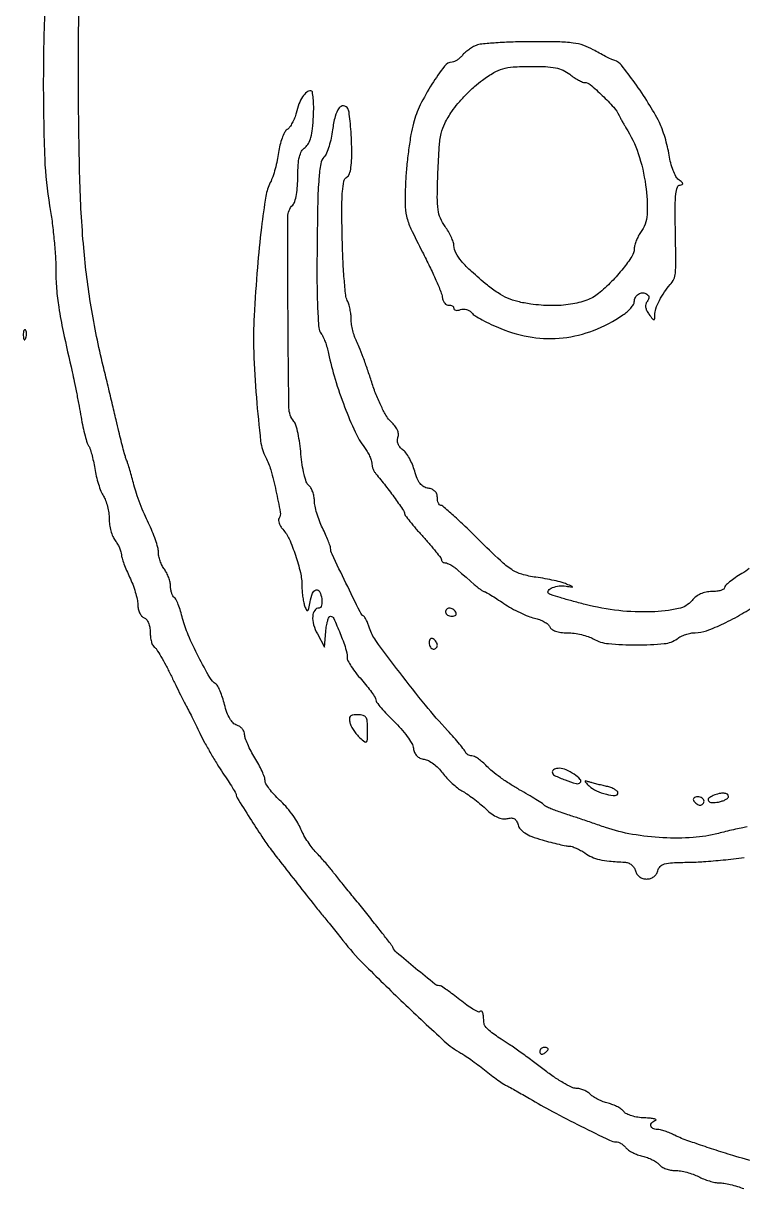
# Model space of a CAD drawing. Extents: x 166 to 1835, y 45 to 1905.
# Drawn here: x 1140.1 to 1315.4, y 944.6 to 1228.4 of the extents above; entities that cross this region are included whole.
import ezdxf

# ---------------------------------------------------------------- set-up
doc = ezdxf.new("R2010")
doc.units = 0

msp = doc.modelspace()

# ---------------------------------------------------------------- linework, layer by layer
for points in [[(1319.226579, 950.904087, -0.010378), (1313, 952.658845, -0.004455), (1308.402356, 954.103043, -0.005327), (1304.098427, 955.548066, -0.00462), (1300.49856, 956.836935, -0.0346), (1298.845708, 957.579468, 0.02203), (1297.712383, 958.123217, 0.020183), (1296.502375, 958.582719, 0.020654), (1295.389257, 958.904328, 0.060063), (1294.595708, 959, -0.11298), (1293.528887, 959.244175, -0.24537), (1293.041337, 959.899618, -0.244495), (1293.299832, 960.676373, -0.112523), (1294.237163, 961.245721, 0.575651), (1294.272054, 961.41404, 0.132961), (1293.940278, 961.580978, 0.030493), (1292.941944, 961.722517, 0.010574), (1291.489197, 961.807925, -0.030216), (1289.890192, 961.965115, -0.033697), (1288.380353, 962.311907, -0.035889), (1287.153467, 962.780568, -0.125041), (1286.502034, 963.313227, 0.080145), (1285.91852, 963.883894, 0.03085), (1284.95105, 964.480574, 0.029578), (1283.801728, 965.010213, 0.032157), (1282.629201, 965.383727, -0.030696), (1281.42372, 965.763864, -0.024434), (1280.175576, 966.314828, -0.025047), (1279.066537, 966.941958, -0.055224), (1278.307772, 967.549371, 0.058108), (1277.60564, 968.104853, 0.038953), (1276.694435, 968.573878, 0.039069), (1275.726233, 968.894083, 0.060398), (1274.852615, 969, -0.116189), (1273.730472, 969.26433, -0.016643), (1271.640215, 970.395313, -0.018161), (1269.220407, 971.931236, -0.014607), (1266.731654, 973.75, 0.005681), (1264.092634, 975.751804, 0.004613), (1261.22, 977.839062, 0.004663), (1258.536592, 979.713771, 0.012073), (1256.55761, 981, -0.019684), (1254.996518, 982.048759, -0.02575), (1253.662548, 983.132812, -0.024973), (1252.672928, 984.119338, -0.165794), (1252.4, 984.75, 0.00723), (1252.217028, 986.684788, 0.056603), (1252.018415, 987.565377, 0.262758), (1251.736784, 987.813375, 0.253606), (1251.371599, 987.704932, -0.317398), (1250.918805, 987.626873, -0.021124), (1249.686817, 988.278008, -0.024309), (1248.183295, 989.25675, -0.015204), (1246.518607, 990.538266, 0.008183), (1244.845009, 991.864477, 0.011641), (1243.31226, 992.983115, 0.007776), (1242.006356, 993.860581, 0.145024), (1241.535788, 994, -0.170139), (1240.417348, 994.391925, -0.003394), (1235.669612, 998.23822, -0.004479), (1231.0806, 1002.077163, -0.115533), (1230.125797, 1003.372609, 0.062128), (1229.781535, 1003.961237, 0.00162), (1227.920517, 1006.37631, 0.003397), (1225.702967, 1009.195099, 0.002313), (1223.143937, 1012.372609, -0.000317), (1220.50269, 1015.625549, -0.000385), (1218.031325, 1018.678021, -0.000324), (1215.955223, 1021.249746, -0.002678), (1215.01814, 1022.424908, 0.008968), (1214.276825, 1023.330945, 0.004145), (1213.282205, 1024.483534, 0.004104), (1212.216521, 1025.678053, 0.005689), (1211.240429, 1026.729934, -0.031211), (1210.271568, 1027.887187, -0.017043), (1209.224955, 1029.415259, -0.016926), (1208.26351, 1031.046432, -0.025749), (1207.552257, 1032.529173, 0.041233), (1206.752137, 1034.072846, 0.02011), (1205.497021, 1035.904175, 0.019796), (1204.030259, 1037.715641, 0.027014), (1202.561829, 1039.217222, -0.021071), (1201.197834, 1040.57926, -0.025627), (1200.044782, 1041.968562, -0.025558), (1199.212636, 1043.210345, -0.134779), (1198.994877, 1043.993075, 0.087972), (1198.845892, 1044.816995, 0.016767), (1198.267556, 1046.232341, 0.017416), (1197.469616, 1047.858082, 0.015236), (1196.526086, 1049.5, -0.016502), (1195.580707, 1051.154819, -0.018087), (1194.776953, 1052.819267, -0.017807), (1194.195242, 1054.283799, -0.081161), (1194.03121, 1055.182612, 0.10065), (1193.877946, 1055.870666, 0.070055), (1193.454152, 1056.547112, 0.066861), (1192.835136, 1057.109741, 0.074351), (1192.110584, 1057.464902, -0.123373), (1191.237601, 1058.003545, -0.058272), (1190.424758, 1059.059481, -0.046229), (1189.703439, 1060.563312, -0.027049), (1189.111132, 1062.472934, 0.015074), (1188.619879, 1064.201994, 0.019602), (1188.061294, 1065.750655, 0.017588), (1187.509428, 1066.984658, 0.141308), (1187.095989, 1067.440676, -0.125456), (1185.515732, 1069.078165, -0.011293), (1182.784024, 1074.133415, -0.015638), (1180.271286, 1079.449227, -0.040927), (1178.90989, 1083.443581, 0.014045), (1178.403162, 1085.241176, 0.018572), (1177.835929, 1086.84478, 0.016153), (1177.280529, 1088.124635, 0.144873), (1176.877005, 1088.576015, -0.130782), (1176.537454, 1088.935324, -0.044033), (1176.248278, 1089.602417, -0.040246), (1176.045098, 1090.430605, -0.03642), (1175.968197, 1091.309017, 0.05279), (1175.850037, 1092.288973, 0.030694), (1175.514453, 1093.426606, 0.03039), (1175.03284, 1094.537802, 0.044484), (1174.468197, 1095.44113, -0.046052), (1173.905867, 1096.347049, -0.031207), (1173.431283, 1097.466148, -0.03148), (1173.106146, 1098.615192, -0.053254), (1173, 1099.608968, 0.065417), (1172.846366, 1100.778215, 0.016908), (1172.292261, 1102.601029, 0.016909), (1171.512919, 1104.654481, 0.016497), (1170.590675, 1106.667838, -0.014917), (1169.584799, 1108.845582, -0.009856), (1168.554201, 1111.402428, -0.009922), (1167.649934, 1113.929794, -0.01891), (1167.041303, 1116, 0.004761), (1166.558352, 1117.832818, 0.005064), (1166.050025, 1119.61875, 0.004831), (1165.5823, 1121.146541, 0.023234), (1165.267658, 1122, -0.028978), (1164.949212, 1122.895315, -0.004691), (1164.448221, 1124.675, -0.005164), (1163.89907, 1126.784302, -0.004521), (1163.367821, 1129, 0.001498), (1162.710297, 1131.817375, 0.000489), (1161.724031, 1135.96875, 0.000488), (1160.619785, 1140.576675, 0.00055), (1159.550064, 1145, -0.018529), (1156.617197, 1159.370263, -0.01931), (1154.804238, 1173.7219, -0.01529), (1153.840122, 1190.778434, -0.006242), (1153.528892, 1214, -0.003842), (1153.702078, 1239.58957, -0.02243)], [(1145.283566, 1231.582732, 0.009052), (1144.956436, 1213.517024, 0.009271), (1145.292789, 1195.376292, 0.034333), (1146.5, 1184, -0.011588), (1147.073587, 1180.235009, -0.007948), (1147.557077, 1175.940625, -0.008015), (1147.890807, 1171.787754, -0.016086), (1147.996018, 1168.5, 0.01893), (1148.173518, 1163.791172, 0.020672), (1148.70707, 1159.246685, 0.013258), (1149.809202, 1153.348337, 0.003079), (1151.984587, 1143.5, -0.00469), (1152.494447, 1141.155953, -0.0024), (1153.092368, 1138.20625, -0.002385), (1153.679282, 1135.161473, -0.003586), (1154.159422, 1132.5, 0.009177), (1154.614554, 1130.129185, 0.011797), (1155.124079, 1127.96875, 0.009708), (1155.624564, 1126.192323, 0.09364), (1155.985672, 1125.5, -0.086927), (1156.332945, 1124.855286, -0.013716), (1156.750653, 1123.471875, -0.014871), (1157.153737, 1121.796199, -0.012505), (1157.483032, 1120, 0.019907), (1157.85758, 1118.114703, 0.01724), (1158.396275, 1116.171273, 0.017583), (1159.007354, 1114.443987, 0.047473), (1159.596097, 1113.285183, -0.052633), (1160.134809, 1112.197268, -0.026815), (1160.587604, 1110.738653, -0.026308), (1160.897282, 1109.168875, -0.035557), (1161, 1107.726313, 0.03784), (1161.107823, 1106.303615, 0.029928), (1161.431283, 1104.794368, 0.030782), (1161.904688, 1103.423482, 0.063462), (1162.468197, 1102.44113, -0.030628), (1163.035011, 1101.587808, -0.026447), (1163.52442, 1100.629582, -0.027329), (1163.87494, 1099.711403, -0.066659), (1164.002128, 1099, 0.063466), (1164.143847, 1098.177153, 0.012778), (1164.616119, 1096.765625, 0.013304), (1165.25552, 1095.141407, 0.012086), (1166, 1093.5, -0.021878), (1166.742161, 1091.774686, -0.018686), (1167.374539, 1089.898615, -0.019097), (1167.820742, 1088.147917, -0.049674), (1167.966069, 1086.856989, 0.052388), (1168.090463, 1085.803354, 0.055692), (1168.430658, 1084.821278, 0.062327), (1168.923044, 1084.051785, 0.128364), (1169.5, 1083.638374, -0.135417), (1170.094271, 1083.19996, -0.066601), (1170.575425, 1082.384366, -0.056393), (1170.893364, 1081.308417, -0.043691), (1171, 1080.090402, 0.031418), (1171.074451, 1078.90674, 0.037126), (1171.297095, 1077.807552, 0.040359), (1171.621423, 1076.931959, 0.146487), (1172.011386, 1076.492963, -0.1129), (1172.546635, 1075.965129, -0.008723), (1173.607591, 1074.234973, -0.011587), (1174.80135, 1072.098117, -0.008579), (1176.025031, 1069.683946, 0.00132), (1177.235999, 1067.206311, 0.001573), (1178.39176, 1064.875909, 0.001358), (1179.377971, 1062.916325, 0.010219), (1179.866044, 1062, -0.009922), (1180.331267, 1061.127825, -0.001768), (1181.16271, 1059.477291, -0.00191), (1182.122964, 1057.535631, -0.001722), (1183.1024, 1055.518437, 0.012241), (1184.254647, 1053.267123, 0.006985), (1185.750392, 1050.602492, 0.006973), (1187.331381, 1047.961517, 0.011472), (1188.75, 1045.778692, -0.005388), (1189.995314, 1043.912625, -0.007929), (1191.045312, 1042.244683, -0.004234), (1191.894099, 1040.820686, -0.133039), (1192, 1040.429723, 0.14141), (1192.190718, 1039.768864, 0.001019), (1195.301758, 1034.849982, 0.004166), (1198.233239, 1030.319664, 0.014938), (1200.21457, 1027.5, 0.004773), (1202.636467, 1024.326975, 0.001008), (1206.926864, 1018.838717, 0.00088), (1211.236583, 1013.368452, 0.006866), (1213.284234, 1010.850639, -0.002971), (1214.311856, 1009.606986, -0.001533), (1215.583494, 1008.039481, -0.001523), (1216.881505, 1006.419327, -0.002307), (1218, 1005.001116, 0.030536), (1223.036078, 999.307951, 0.00616), (1232.710613, 989.866779, 0.004503), (1242.701361, 980.524567, 0.060744), (1246.762842, 977.615711, -0.025011), (1247.68401, 977.050697, -0.005873), (1249.16471, 976.011509, -0.006037), (1250.841177, 974.774303, -0.005903), (1252.5, 973.487826, 0.006781), (1254.141411, 972.219464, 0.007462), (1255.765625, 971.036707, 0.007016), (1257.181264, 970.067281, 0.037138), (1258, 969.606971, -0.015194), (1258.823995, 969.190149, -0.00321), (1260.234375, 968.410241, -0.003359), (1261.858592, 967.484021, -0.003181), (1263.5, 966.519332, 0.012162), (1269.039164, 963.396326, 0.006564), (1276.001428, 959.807648, 0.002623), (1282.989375, 956.366736, 0.113561), (1284.583254, 956, -0.094502), (1285.117593, 955.898098, -0.042279), (1285.760894, 955.578257, -0.03985), (1286.404135, 955.113619, -0.04324), (1286.946653, 954.564279, 0.071332), (1287.604675, 953.968675, 0.030556), (1288.628835, 953.365662, 0.02946), (1289.816956, 952.846243, 0.034271), (1291, 952.5, -0.034271), (1292.183044, 952.153757, -0.02946), (1293.371165, 951.634338, -0.030556), (1294.395325, 951.031325, -0.071332), (1295.053347, 950.435721, 0.089615), (1295.70808, 949.885008, 0.043109), (1296.706578, 949.421743, 0.040893), (1297.862793, 949.106107, 0.046222), (1299.008138, 949, -0.042135), (1300.272856, 948.893233, -0.022761), (1301.801072, 948.561185, -0.022515), (1303.337298, 948.078406, -0.032815), (1304.635693, 947.506161, 0.027168), (1305.895752, 946.933746, 0.021432), (1307.313603, 946.449327, 0.021903), (1308.672651, 946.113044, 0.049041), (1309.729764, 946.006161, -0.042607), (1310.843022, 945.908025, -0.015067), (1312.412041, 945.584707, -0.01483), (1314.122742, 945.12411, -0.016882), (1315.729764, 944.580077, 0.02874)], [(1316.5, 1032.704116, 0.007983), (1315.067933, 1032.422911, 0.003643), (1313.20625, 1032.012176, 0.003606), (1311.250718, 1031.550907, 0.004957), (1309.5, 1031.106167, -0.047902), (1303.325971, 1030.091085, -0.029988), (1295.997223, 1030.037839, -0.029576), (1288.541833, 1030.875038, -0.039826), (1281.964886, 1032.558396, 0.000507), (1278.850216, 1033.622343, 0.000475), (1275.664685, 1034.703519, 0.000472), (1272.835783, 1035.657687, 0.001629), (1271, 1036.268302, -0.010502), (1269.623116, 1036.753578, -0.01354), (1268.38125, 1037.259606, -0.011326), (1267.373464, 1037.72995, -0.105826), (1267, 1038.025939, 0.078196), (1266.598191, 1038.381904, 0.003494), (1265.024735, 1039.372576, 0.005806), (1263.129738, 1040.517035, 0.004113), (1260.977821, 1041.759078, -0.014278), (1258.687465, 1043.143837, -0.01247), (1256.372154, 1044.718636, -0.012636), (1254.350661, 1046.247425, -0.035975), (1253.053507, 1047.443045, 0.023659), (1252.04269, 1048.421827, 0.027555), (1250.992058, 1049.248894, 0.028221), (1250.04116, 1049.838943, 0.125387), (1249.409019, 1050, -0.068673), (1248.909167, 1050.068978, -0.064026), (1248.433691, 1050.271205, -0.06824), (1248.053369, 1050.570222, -0.105834), (1247.833333, 1050.923251, 0.080771), (1247.524451, 1051.478491, 0.005856), (1246.417072, 1052.846279, 0.008074), (1245.044109, 1054.448693, 0.006018), (1243.480102, 1056.173251, -0.015834), (1238.104073, 1062.340193, -0.008395), (1231.81873, 1070.297653, -0.005117), (1225.973471, 1078.123759, -0.082285), (1224.493186, 1081.059131, 0.017826), (1224.151277, 1082.030249, 0.020468), (1223.754804, 1082.92987, 0.020057), (1223.360627, 1083.65807, 0.100431), (1223.050638, 1084, -0.119646), (1222.1664, 1085.053061, -0.001911), (1218.710271, 1092.090768, -0.002182), (1215.342731, 1099.092358, -0.101667), (1214.966069, 1100.622885, 0.078812), (1214.85922, 1101.161135, 0.007483), (1214.374539, 1102.417348, 0.009414), (1213.742423, 1103.904055, 0.007283), (1213, 1105.5, -0.021761), (1212.257842, 1107.224185, -0.018646), (1211.625461, 1109.096844, -0.019054), (1211.179141, 1110.842755, -0.049856), (1211.033931, 1112.127555, 0.045612), (1210.920183, 1113.216571, 0.040205), (1210.609337, 1114.31576, 0.042331), (1210.161766, 1115.265035, 0.08845), (1209.636152, 1115.887004, -0.136587), (1209.064134, 1116.71143, -0.023222), (1208.514444, 1118.562598, -0.023347), (1208.051862, 1120.898203, -0.017187), (1207.750524, 1123.519176, 0.014983), (1207.46394, 1126.112495, 0.017988), (1207.034171, 1128.529126, 0.01689), (1206.535529, 1130.517201, 0.103669), (1206.044588, 1131.446275, -0.171345), (1204.822563, 1134.759737, -0.002086), (1204.596273, 1157.93925, -0.001875), (1204.55334, 1181.266097, -0.19831), (1205.75, 1184.148976, 0.126886), (1206.245969, 1184.9905, 0.025829), (1206.641133, 1186.689703, 0.02511), (1206.910663, 1188.80665, 0.019109), (1207, 1191.143296, -0.015329), (1207.087243, 1193.988344, -0.045531), (1207.383055, 1195.915472, -0.06892), (1207.918797, 1197.253176, -0.103079), (1208.75, 1198.193296, 0.10884), (1209.581639, 1199.155792, 0.057545), (1210.170925, 1200.62775, 0.039462), (1210.570368, 1202.739365, 0.014727), (1210.807557, 1205.75, 0.014029), (1210.858155, 1208.146235, 0.023286), (1210.75008, 1210.164062, 0.019828), (1210.53337, 1211.704944, 0.3626), (1210.180002, 1212, 0.174457), (1209.147759, 1211.62853, 0.073657), (1208.147959, 1210.517772, 0.055508), (1207.260496, 1208.791778, 0.03221), (1206.571592, 1206.561766, -0.035109), (1206.19158, 1205.356444, -0.031102), (1205.633627, 1204.164438, -0.032423), (1204.992967, 1203.153372, -0.077607), (1204.367374, 1202.52668, 0.114819), (1203.750901, 1201.810601, 0.031415), (1203.140116, 1200.440459, 0.030022), (1202.625054, 1198.754556, 0.027304), (1202.295907, 1196.964914, -0.019978), (1201.972197, 1195.047401, -0.015211), (1201.470754, 1192.976916, -0.015451), (1200.880705, 1191.062207, -0.034485), (1200.289309, 1189.65863, 0.077148), (1199.200904, 1186.30391, 0.009597), (1198.123624, 1178.689187, 0.010231), (1197.136162, 1168.934657, 0.005953), (1196.330551, 1157.195757, 0.022999), (1196.236712, 1148.363274, 0.011628), (1196.888899, 1137.250564, 0.008021), (1197.931504, 1126.636962, 0.09464), (1199.161418, 1122.698389, -0.054488), (1200.387204, 1119.651807, -0.014558), (1201.654511, 1114.573257, -0.008764), (1202.696928, 1109.374961, -0.185576), (1202.409784, 1107.854028, 0.157822), (1202.287717, 1107.356322, 0.064562), (1202.428663, 1106.666312, 0.055138), (1202.787672, 1105.904919, 0.045728), (1203.324618, 1105.186987, -0.077967), (1204.870149, 1102.817332, -0.024457), (1206.420171, 1098.861075, -0.025115), (1207.603975, 1094.653871, -0.054923), (1207.985447, 1091.331787, 0.019417), (1208.043986, 1089.984507, 0.01603), (1208.207975, 1088.55615, 0.016329), (1208.443572, 1087.254219, 0.041033), (1208.722554, 1086.331787, 0.0326), (1209.126476, 1085.475785, 0.486889), (1209.409424, 1085.430553, 0.154375), (1209.66414, 1085.878768, 0.008309), (1209.982375, 1087.5, -0.048219), (1210.575037, 1089.612059, -0.240065), (1211.465257, 1090.408169, -0.366534), (1212.309784, 1090.006221, -0.070829), (1212.819551, 1088.25, -0.040293), (1212.871786, 1087.388176, -0.064679), (1212.762481, 1086.660938, -0.091459), (1212.519556, 1086.171576, -0.236152), (1212.17654, 1086, 0.245998), (1211.108391, 1085.440624, 0.135729), (1210.609569, 1084.013029, 0.086699), (1210.831693, 1081.937636, 0.055283), (1211.757077, 1079.686655), (1213.5, 1076.5), (1213.810365, 1080.25, -0.02003), (1213.98749, 1081.687143, -0.031539), (1214.26567, 1082.898438, -0.032763), (1214.593783, 1083.785442, -0.295962), (1214.924507, 1084, -0.294388), (1215.73345, 1083.47852, -0.009924), (1217.303338, 1079.824081, -0.016894), (1218.646894, 1076.167418, -0.079617), (1219.000782, 1073.966567, 0.124394), (1219.202723, 1073.169216, 0.019917), (1220.02923, 1071.775881, 0.020984), (1221.160955, 1070.181154, 0.017033), (1222.500782, 1068.568347, -0.011591), (1223.841045, 1066.990271, -0.015708), (1224.972105, 1065.500874, -0.012631), (1225.831255, 1064.225511, -0.142851), (1226, 1063.64693, 0.165571), (1226.197287, 1063.067485, 0.011442), (1227.29777, 1061.704427, 0.015305), (1228.72551, 1060.117695, 0.010862), (1230.417941, 1058.424034, -0.021703), (1232.133415, 1056.631227, -0.023653), (1233.635654, 1054.745409, -0.023996), (1234.758323, 1053.022028, -0.097497), (1235.167941, 1051.845451, 0.065869), (1235.457616, 1050.807622, 0.092728), (1235.989896, 1050.010346, 0.094249), (1236.766957, 1049.468096, 0.070203), (1237.773789, 1049.177332, -0.087642), (1238.803561, 1048.840865, -0.037251), (1240.033601, 1048.060912, -0.035389), (1241.254101, 1047.011173, -0.038833), (1242.273789, 1045.829863, 0.027508), (1243.309008, 1044.574217, 0.02042), (1244.580425, 1043.302577, 0.020769), (1245.882973, 1042.198493, 0.043105), (1247, 1041.473926, -0.027958), (1248.183222, 1040.756319, -0.011402), (1249.710999, 1039.656654, -0.01124), (1251.303015, 1038.39755, -0.014088), (1252.718295, 1037.156724, 0.026022), (1254.288128, 1035.845297, 0.053357), (1255.663675, 1035.025782, 0.07029), (1256.896176, 1034.657524, 0.101793), (1258.027375, 1034.71741, -0.057673), (1259.044553, 1034.861334, -0.139711), (1259.77269, 1034.67364, -0.139644), (1260.29271, 1034.130218, -0.057595), (1260.665224, 1033.172182, 0.118326), (1261.228095, 1032.120295, 0.072096), (1262.311428, 1031.207887, 0.049293), (1264.012088, 1030.370559, 0.019026), (1266.510052, 1029.540101, 0.006356), (1268.639125, 1028.950409, 0.007652), (1270.655088, 1028.452405, 0.006652), (1272.360967, 1028.08243, 0.050109), (1273.181401, 1028, -0.079817), (1273.868786, 1027.889567, -0.024752), (1274.848726, 1027.511641, -0.02405), (1275.918968, 1026.973812, -0.024318), (1276.928535, 1026.337502, 0.047536), (1278.646185, 1025.363117, 0.048622), (1280.504156, 1024.73947, 0.034292), (1282.943379, 1024.350541, 0.010775), (1286.633369, 1024.099193, -0.079487), (1287.516968, 1023.915379, -0.076403), (1288.312501, 1023.463836, -0.077316), (1288.928085, 1022.800006, -0.084602), (1289.289749, 1022, 0.081738), (1289.65674, 1021.175751, 0.088494), (1290.260753, 1020.538379, 0.086247), (1291.061987, 1020.13774, 0.07303), (1292, 1020, 0.07303), (1292.938013, 1020.13774, 0.086247), (1293.739247, 1020.538379, 0.088494), (1294.34326, 1021.175751, 0.081738), (1294.710251, 1022, -0.131857), (1295.313352, 1023.058291, -0.131952), (1296.365137, 1023.672049, -0.055789), (1298.301023, 1023.973302, -0.00776), (1302.366631, 1024.084705, 0.015176), (1305.866097, 1024.232551, 0.006104), (1310.635823, 1024.637903, 0.006034), (1315.766041, 1025.199618, 0.007599)], [(1317.016958, 1095.622511, -0.035758), (1315.25, 1094.408569, 0.015634), (1313.621929, 1093.38389, 0.022245), (1312.248437, 1092.366607, 0.019288), (1311.215697, 1091.459825, 0.205752), (1311, 1090.957846, -0.265848), (1310.789068, 1090.589169, -0.057771), (1310.092398, 1090.281367, -0.045826), (1309.094051, 1090.069591, -0.029369), (1307.910293, 1090, 0.050267), (1306.492433, 1089.857095, 0.054678), (1305.17325, 1089.434311, 0.056557), (1304.015737, 1088.752386, 0.061265), (1303.074888, 1087.844156, -0.175056), (1299.773725, 1085.849432, -0.039951), (1293.186374, 1085.074651, -0.03775), (1285.204031, 1085.380076, -0.033507), (1277.025775, 1086.87416, -0.004412), (1273.788023, 1087.723383, -0.006545), (1270.968291, 1088.529398, -0.003211), (1268.596576, 1089.257696, -0.120843), (1268.120324, 1089.546343, -0.387638), (1268.087447, 1090.263831, -0.119302), (1269.036867, 1090.969973, -0.071453), (1270.689056, 1091.408343, -0.076166), (1272.360698, 1091.349224, 0.001094), (1273.824447, 1091.074994, 0.387868), (1273.911753, 1091.129366, 0.369788), (1273.867201, 1091.225344, 0.001069), (1272.5, 1091.845232, 0.041388), (1271.383143, 1092.241324, 0.010086), (1269.48207, 1092.702336, 0.01027), (1267.273759, 1093.143545, 0.01007), (1265.034708, 1093.496888, -0.036205), (1261.610905, 1094.222197, -0.074959), (1259.133114, 1095.360883, -0.044043), (1256.371784, 1097.541566, -0.006107), (1251.11713, 1102.623448, 0.004601), (1247.817404, 1105.833969, 0.007118), (1244.90318, 1108.539388, 0.002824), (1242.374188, 1110.795235, 0.182674), (1241.832423, 1111, -0.214523), (1241.514011, 1111.143203, -0.079769), (1241.244524, 1111.567069, -0.060675), (1241.061009, 1112.191335, -0.041202), (1241, 1112.930449, 0.088947), (1240.849977, 1113.767101, 0.106465), (1240.420872, 1114.441026, 0.097811), (1239.71908, 1114.917735, 0.0648), (1238.778094, 1115.180449, -0.094418), (1237.684989, 1115.556229, -0.096211), (1236.814969, 1116.305889, -0.070612), (1236.102591, 1117.530826, -0.0283), (1235.474346, 1119.369913, 0.030778), (1234.926124, 1120.949136, 0.028362), (1234.175177, 1122.494327, 0.029514), (1233.346016, 1123.793368, 0.078238), (1232.570827, 1124.571869, -0.060562), (1231.860848, 1125.236404, -0.080788), (1231.410368, 1125.994361, -0.089623), (1231.251865, 1126.791627, -0.096268), (1231.389542, 1127.572746, 0.11678), (1231.503601, 1128.419475, 0.079794), (1231.255042, 1129.361949, 0.064061), (1230.649527, 1130.360619, 0.039012), (1229.706593, 1131.37079, -0.074162), (1228.646295, 1132.679508, -0.019554), (1227.365782, 1135.058626, -0.019195), (1226.091349, 1137.941248, -0.017546), (1224.999713, 1141, 0.00552), (1223.991657, 1144.054692, 0.005828), (1222.933898, 1147.03125, 0.005589), (1221.963992, 1149.574964, 0.026174), (1221.314248, 1151, -0.037048), (1220.814781, 1152.161659, -0.022683), (1220.392953, 1153.592749, -0.022685), (1220.102568, 1155.055883, -0.03711), (1220.006161, 1156.315741, 0.028773), (1219.933889, 1157.524528, 0.022183), (1219.721312, 1158.828474, 0.022647), (1219.412291, 1160.032425, 0.048754), (1219.045113, 1160.915705, -0.097445), (1218.655658, 1162.187669, -0.005833), (1218.288877, 1166.199217, -0.008577), (1217.987867, 1171.020024, -0.006217), (1217.811596, 1176.396625, -0.004151), (1217.726547, 1183.461064, -0.019954), (1217.872004, 1187.481348, -0.031791), (1218.218469, 1189.946568, -0.206366), (1218.920848, 1190.951081, 0.168774), (1219.564805, 1191.742821, 0.051339), (1219.946515, 1193.264093, 0.032928), (1220.126797, 1195.588144, 0.010194), (1220.095901, 1199.097681, 0.008462), (1219.96283, 1201.981233, 0.011001), (1219.738231, 1204.615956, 0.008813), (1219.464822, 1206.797703, 0.092239), (1219.177166, 1207.647905, 0.250531), (1218.144456, 1208.309308, 0.262716), (1217.054498, 1207.802631, 0.092367), (1216.073293, 1205.7055, 0.033498), (1215.46181, 1202.4638, -0.023249), (1215.12384, 1200.446053, -0.023606), (1214.601245, 1198.478819, -0.024206), (1213.985155, 1196.818203, -0.083166), (1213.367138, 1195.853189, 0.142973), (1212.570686, 1194.210885, 0.022428), (1212.125854, 1190.602954, 0.014351), (1211.839228, 1184.772935, 0.002804), (1211.683512, 1174.263248, 0.003535), (1211.664137, 1165.195872, 0.009897), (1211.82123, 1158.843818, 0.0083), (1212.101576, 1154.262701, 0.150611), (1212.634527, 1152.915457, -0.059348), (1213.119991, 1152.136144, -0.019433), (1213.647395, 1150.887665, -0.019053), (1214.130268, 1149.443791, -0.020415), (1214.489423, 1148, 0.023251), (1216.081098, 1141.752913, 0.017029), (1218.399975, 1134.983572, 0.016747), (1220.954933, 1128.899403, 0.053238), (1223.210182, 1125.115141, -0.025389), (1223.89521, 1124.098752, -0.025332), (1224.474241, 1123.017427, -0.026163), (1224.880928, 1122.024275, -0.084286), (1225, 1121.322935, 0.058211), (1225.073216, 1120.696181, 0.03417), (1225.297257, 1119.974206, 0.033759), (1225.624437, 1119.273239, 0.048337), (1226.011938, 1118.707794, -0.009529), (1228.3703, 1115.781465, -0.008657), (1230.693846, 1112.673466, -0.003754), (1232.769065, 1109.748994, -0.1536), (1233, 1109.014988, 0.164248), (1233.151644, 1108.565811, 0.005564), (1234.3154, 1107.073441, 0.009962), (1235.762079, 1105.332536, 0.006723), (1237.477958, 1103.402493, -0.00687), (1239.195355, 1101.469604, -0.010083), (1240.64699, 1099.719795, -0.00585), (1241.811768, 1098.221051, -0.156147), (1241.977958, 1097.75, 0.130814), (1242.063183, 1097.463915, 0.097317), (1242.287275, 1097.220313, 0.085561), (1242.616225, 1097.056366, 0.073044), (1243, 1097, -0.106841), (1243.51376, 1096.888951, -0.025587), (1244.29375, 1096.485938, -0.025137), (1245.160919, 1095.919854, -0.022561), (1246, 1095.25), (1246.910459, 1094.453348), (1248, 1093.5), (1249.089541, 1092.546652), (1250, 1091.75, 0.010348), (1250.798874, 1091.079661, 0.014292), (1251.544649, 1090.514062, 0.010834), (1252.181586, 1090.079612, 0.145243), (1252.449868, 1090, -0.133919), (1252.754016, 1089.91705, -0.003171), (1254.030751, 1089.153732, -0.00676), (1255.51942, 1088.223081, -0.004512), (1257.199868, 1087.119088, 0.019919), (1259.078358, 1085.966222, 0.016398), (1261.166984, 1084.884636, 0.016709), (1263.152515, 1084.017849, 0.041675), (1264.66646, 1083.557981, -0.036559), (1265.918892, 1083.191482, -0.04007), (1267.064968, 1082.654919, -0.043759), (1267.954534, 1082.039224, -0.128577), (1268.385075, 1081.438893, 0.155105), (1268.864992, 1080.838289, 0.065329), (1269.80208, 1080.375873, 0.050459), (1271.108822, 1080.073906, 0.029232), (1272.718615, 1079.964565, -0.031467), (1274.349477, 1079.846475, -0.023472), (1276.123593, 1079.519732, -0.023916), (1277.772547, 1079.051114, -0.048689), (1279, 1078.5, 0.107763), (1282.715164, 1077.331943, 0.022873), (1289.532387, 1077.030547, 0.021248), (1296.313785, 1077.329431, 0.141183), (1299.44113, 1078.531803, -0.049824), (1300.362762, 1079.094321, -0.031439), (1301.531546, 1079.568717, -0.031419), (1302.752124, 1079.893283, -0.04931), (1303.831598, 1080, 0.08671), (1306.630168, 1080.489005, 0.023667), (1310.788089, 1082.214196, 0.024003), (1315.224851, 1084.572854, 0.028766), (1319.143904, 1087.220399, -0.013488)]]:
    msp.add_lwpolyline(points, format="xyb")
for points in [[(1250.465282, 1223.048476, 0.036784), (1249.588631, 1222.61563, 0.02338), (1248.635305, 1221.992511, 0.023461), (1247.752312, 1221.289234, 0.039665), (1247.092837, 1220.611862, -0.036252), (1246.49771, 1219.992191, -0.035782), (1245.816848, 1219.462028, -0.038065), (1245.153773, 1219.08767, -0.101168), (1244.627555, 1218.961, 0.225015), (1242.73436, 1217.982032, 0.021264), (1239.667142, 1213.578384, 0.027538), (1236.837178, 1208.528582, 0.048669), (1235.162569, 1204.058983, 0.022459), (1234.563215, 1201.33148, 0.009513), (1233.994514, 1197.628056, 0.00939), (1233.536129, 1193.644522, 0.012127), (1233.273018, 1189.972696, 0.01156), (1233.139911, 1184.464989, 0.058528), (1233.494602, 1181.417871, 0.052474), (1234.556735, 1178.392729, 0.008169), (1237.36789, 1172.702261, -0.006691), (1239.115313, 1169.191213, -0.008268), (1240.644915, 1165.87249, -0.00698), (1241.840732, 1163.055017, -0.059026), (1242.206868, 1161.729565, 0.053683), (1242.427864, 1160.895002, 0.076002), (1242.80764, 1160.228372, 0.098441), (1243.279868, 1159.82657, 0.179352), (1243.773741, 1159.75, -0.076596), (1244.24226, 1159.772611, -0.106755), (1244.639786, 1159.642032, -0.126143), (1244.903604, 1159.380505, -0.13552), (1245, 1159.031385, 0.204363), (1245.134699, 1158.715591, 0.141439), (1245.483103, 1158.532685, 0.091977), (1246.014591, 1158.522596, 0.05053), (1246.644608, 1158.693865, -0.088855), (1247.358945, 1158.830626, -0.072489), (1248.131699, 1158.727392, -0.072061), (1248.847143, 1158.406688, -0.085756), (1249.394608, 1157.910435, 0.088751), (1250.164309, 1157.221025, 0.013866), (1251.935744, 1156.193415, 0.015054), (1254.11747, 1155.091144, 0.012614), (1256.493033, 1154.051615, 0.058887), (1264.075563, 1151.956172, 0.065953), (1271.645239, 1151.80273, 0.065088), (1279.076361, 1153.632597, 0.055134), (1286.25, 1157.381776, 0.030598), (1287.302537, 1158.186786, 0.035711), (1288.192188, 1159.076603, 0.038486), (1288.817688, 1159.922035, 0.140933), (1289, 1160.555993, -0.120915), (1289.270321, 1161.65747, -0.132985), (1290.014509, 1162.463153, -0.140247), (1291.030379, 1162.757428, -0.140121), (1292.048558, 1162.469989, -0.097346), (1292.431016, 1162.115366, -0.146908), (1292.580337, 1161.689632, -0.12476), (1292.47965, 1161.199556, -0.060537), (1292.131243, 1160.658138, 0.109511), (1291.807385, 1160.027735, 0.10057), (1291.766565, 1159.298954, 0.079477), (1292.024989, 1158.472718, 0.04243), (1292.582684, 1157.556036, 0.007702), (1293.428828, 1156.435508, 0.188503), (1293.757888, 1156.240053, 0.436426), (1293.959166, 1156.396159, 0.022031), (1294, 1157.322439, -0.08329), (1294.263647, 1158.89417, -0.033358), (1295.113949, 1160.910483, -0.032143), (1296.330244, 1162.986186, -0.037252), (1297.75, 1164.78276, 0.079022), (1298.625896, 1166.103681, 0.084651), (1299.022272, 1167.600261, 0.025258), (1299.126484, 1170.236813, 0.001306), (1299.010605, 1178.75, -0.005546), (1298.9841, 1183.916076, -0.02664), (1299.158253, 1186.853017, -0.048821), (1299.518198, 1188.541275, -0.320114), (1300.172158, 1189.031803, 0.077399), (1300.675026, 1189.122498, 0.390069), (1300.798789, 1189.35229, 0.149683), (1300.572693, 1189.723596, 0.019101), (1299.842358, 1190.324512, -0.105731), (1299.156056, 1191.123254, -0.03067), (1298.463587, 1192.602482, -0.029351), (1297.869592, 1194.408092, -0.027578), (1297.476421, 1196.308672, 0.020285), (1297.084384, 1198.35358, 0.014716), (1296.489676, 1200.594468, 0.014909), (1295.797831, 1202.691619, 0.031216), (1295.111919, 1204.265963, 0.021289), (1292.424182, 1209.005525, 0.016578), (1289.120458, 1213.922787, 0.011726), (1285.881865, 1218.198941, 0.144342), (1284.226015, 1219.362285, -0.027076), (1283.334338, 1219.718309, -0.007605), (1281.983475, 1220.369566, -0.007645), (1280.476229, 1221.153734, -0.007985), (1279.015602, 1221.972644, 0.051653), (1276.666926, 1223.032063, 0.047621), (1274.085956, 1223.623762, 0.028008), (1270.423636, 1223.89597, 0.005924), (1264.015602, 1223.936614, 0.006516), (1259.456804, 1223.852103, 0.008471), (1255.28501, 1223.649576, 0.006599), (1251.812044, 1223.375872, 0.073446)], [(1273.272871, 1216, 0.019607), (1274.32887, 1215.234401, 0.022236), (1275.39922, 1214.5875, 0.022142), (1276.347799, 1214.123543, 0.103017), (1276.941063, 1214, -0.180105), (1278.268897, 1213.505666, -0.01303), (1281.212619, 1210.824062, -0.017956), (1283.979662, 1207.970424, -0.074724), (1285.29927, 1205.977698, 0.011773), (1285.632555, 1205.303799, 0.00645), (1286.070772, 1204.493449, 0.006425), (1286.537186, 1203.681634, 0.01019), (1286.95953, 1203, -0.064311), (1289.978467, 1196.696402, -0.044863), (1291.766957, 1189.007144, -0.045574), (1292.110279, 1181.827496, -0.152224), (1290.531803, 1177.44113, 0.039971), (1289.964518, 1176.551511, 0.028956), (1289.474518, 1175.482707, 0.029462), (1289.126026, 1174.406132, 0.054928), (1288.994257, 1173.5, -0.13629), (1288.411987, 1171.654174, -0.024379), (1286.27707, 1168.69655, -0.025685), (1283.44386, 1165.500808, -0.025147), (1280.278684, 1162.5885, -0.088808), (1277.443077, 1160.978546, -0.046506), (1273.494419, 1159.985914, -0.041028), (1268.815354, 1159.651614, -0.032445), (1263.754472, 1160.034705, -0.024331), (1260.602401, 1160.637878, -0.044029), (1258.115378, 1161.477885, -0.043697), (1255.801468, 1162.745185, -0.023579), (1253.184359, 1164.675716, -0.011485), (1249.303694, 1167.982174, -0.034754), (1246.881755, 1170.466538, -0.053007), (1245.500741, 1172.496982, -0.118751), (1245.033269, 1174.290493, 0.077886), (1244.878125, 1175.172913, 0.025836), (1244.387911, 1176.396142, 0.025006), (1243.695721, 1177.716614, 0.025961), (1242.883022, 1178.944351, -0.058267), (1241.744702, 1180.931376, -0.068435), (1241.172126, 1183.023184, -0.036218), (1240.993554, 1186.092339, -0.005678), (1241.149029, 1192.153868, -0.006958), (1241.463957, 1198.333789, -0.039844), (1241.936217, 1201.579763, -0.061356), (1242.831568, 1204.058092, -0.031042), (1244.516008, 1206.924394, -0.02828), (1245.983441, 1208.855063, -0.016447), (1247.945327, 1211.006506, -0.01641), (1250.059674, 1213.03932, -0.026529), (1252, 1214.607994, -0.023658), (1254.76713, 1216.419049, -0.063425), (1256.926718, 1217.346237, -0.053891), (1259.445755, 1217.781707, -0.013544), (1263.615141, 1217.933609, -0.012214), (1267.349547, 1217.877232, -0.03954), (1269.81005, 1217.584136, -0.057554), (1271.646112, 1216.990762, -0.059809)], [(1140.078947, 1152.416667, 0.018894), (1140.137993, 1151.670344, 0.168741), (1140.279315, 1151.37858, 0.470617), (1140.461564, 1151.395823, 0.054073), (1140.683114, 1151.8125, 0.051402), (1140.839148, 1152.359369, 0.05415), (1140.876576, 1152.916927, 0.060344), (1140.797407, 1153.402231, 0.126455), (1140.604167, 1153.729167, 0.296942), (1140.385309, 1153.77538, 0.208169), (1140.200665, 1153.592839, 0.077125), (1140.089945, 1153.112848, 0.028489)], [(1243, 1085, 0.153634), (1243.120018, 1084.618621, 0.097988), (1243.457961, 1084.29375, 0.080552), (1243.962904, 1084.074545, 0.062283), (1244.559017, 1084, 0.066118), (1245.110654, 1084.073267, 0.138808), (1245.478525, 1084.29375, 0.191142), (1245.607943, 1084.620352, 0.139169), (1245.5, 1085, 0.06081), (1245.193797, 1085.382515, 0.051032), (1244.7871, 1085.70625, 0.053229), (1244.346558, 1085.926698, 0.089642), (1243.940983, 1086, 0.105429), (1243.581949, 1085.923444, 0.099231), (1243.276414, 1085.70625, 0.096318), (1243.071618, 1085.381732, 0.092995)], [(1239, 1077.559017, 0.062283), (1239.074545, 1076.962904, 0.080552), (1239.29375, 1076.457961, 0.097988), (1239.618621, 1076.120018, 0.153634), (1240, 1076, 0.092995), (1240.381732, 1076.071618, 0.096318), (1240.70625, 1076.276414, 0.099231), (1240.923444, 1076.581949, 0.105429), (1241, 1076.940983, 0.089642), (1240.926698, 1077.346558, 0.053229), (1240.70625, 1077.7871, 0.051032), (1240.382515, 1078.193797, 0.06081), (1240, 1078.5, 0.139169), (1239.620352, 1078.607943, 0.191142), (1239.29375, 1078.478525, 0.138808), (1239.073267, 1078.110654, 0.066118)], [(1219.693315, 1058.064765, 0.054131), (1220.022805, 1057.199737, 0.027546), (1220.608945, 1056.192828, 0.027001), (1221.335008, 1055.209946, 0.036268), (1222.099695, 1054.409777, 0.018782), (1223.300217, 1053.402679, 0.380676), (1223.73765, 1053.432043, 0.189807), (1223.969243, 1053.978077, 0.006497), (1224, 1056.345012, 0.019658), (1223.9193, 1058.396849, 0.126576), (1223.585404, 1059.370282, 0.192419), (1222.895424, 1059.850838, 0.057104), (1221.59362, 1060, 0.036296), (1220.401012, 1059.913312, 0.163787), (1219.786931, 1059.601524, 0.202021), (1219.559209, 1059.027413, 0.058747)], [(1269, 1046.097825, 0.28734), (1269.536676, 1045.241062, 0.022333), (1272.133724, 1044.121779, 0.022587), (1274.823281, 1043.239131, 0.270667), (1275.839157, 1043.505824, 0.41536), (1275.837649, 1044.276847, 0.046051), (1274.333261, 1045.517079, 0.044279), (1272.385823, 1046.603613, 0.1009), (1270.75, 1046.968197, 0.049629), (1270.080302, 1046.913828, 0.070453), (1269.514062, 1046.725644, 0.091578), (1269.133401, 1046.439746, 0.188169)], [(1278, 1042.678189, 0.083598), (1279.762964, 1041.485838, 0.046888), (1282.213188, 1040.6352, 0.052201), (1284.35926, 1040.34123, 0.423566), (1285, 1040.961896, 0.210102), (1284.812724, 1041.387902, 0.053751), (1284.192188, 1041.845152, 0.045356), (1283.302965, 1042.260517, 0.03267), (1282.25, 1042.564471, -0.004257), (1281.087165, 1042.829665, -0.003646), (1279.867188, 1043.128253, -0.003674), (1278.762622, 1043.415797, -0.010485), (1278, 1043.637561, 0.010829), (1277.128759, 1043.890261, 0.492786), (1277, 1043.791342, 0.200346), (1277.099801, 1043.552269, 0.004603)], [(1303.5, 1039, 0.06081), (1303.806203, 1038.617485, 0.051032), (1304.2129, 1038.29375, 0.053229), (1304.653442, 1038.073302, 0.089642), (1305.059017, 1038, 0.105429), (1305.418051, 1038.076556, 0.099231), (1305.723586, 1038.29375, 0.096318), (1305.928382, 1038.618268, 0.092995), (1306, 1039, 0.153634), (1305.879982, 1039.381379, 0.097988), (1305.542039, 1039.70625, 0.080552), (1305.037096, 1039.925455, 0.062283), (1304.440983, 1040, 0.066118), (1303.889346, 1039.926733, 0.138808), (1303.521475, 1039.70625, 0.191142), (1303.392057, 1039.379648, 0.139169)], [(1308.25, 1040.337719, 0.078791), (1307.139407, 1039.670811, 0.405603), (1307.073108, 1039.023711, 0.225487), (1307.899115, 1038.615818, 0.051048), (1309.5, 1038.755249, 0.032131), (1310.457315, 1039.002879, 0.045349), (1311.265625, 1039.352275, 0.054081), (1311.829997, 1039.743952, 0.21734), (1312, 1040.116577, 0.266982), (1311.694527, 1040.647886, 0.117615), (1310.890872, 1040.890385, 0.071689), (1309.677981, 1040.78798, 0.039061)], [(1266, 977.940983, 0.108972), (1266.078288, 977.586039, 0.182303), (1266.29375, 977.3746, 0.161196), (1266.6179, 977.343488, 0.082592), (1267, 977.5, 0.029505), (1267.382774, 977.768994, 0.035638), (1267.70625, 978.066025, 0.038439), (1267.934461, 978.34829, 0.151918), (1268, 978.559017, 0.210953), (1267.92554, 978.727648, 0.081139), (1267.70625, 978.870461, 0.061769), (1267.382849, 978.967655, 0.042167), (1267, 979, 0.105053), (1266.618444, 978.918938, 0.099167), (1266.29375, 978.688914, 0.09642), (1266.076123, 978.345238, 0.093332)]]:
    msp.add_lwpolyline(points, format="xyb", close=True)

doc.saveas('drawing.dxf')
